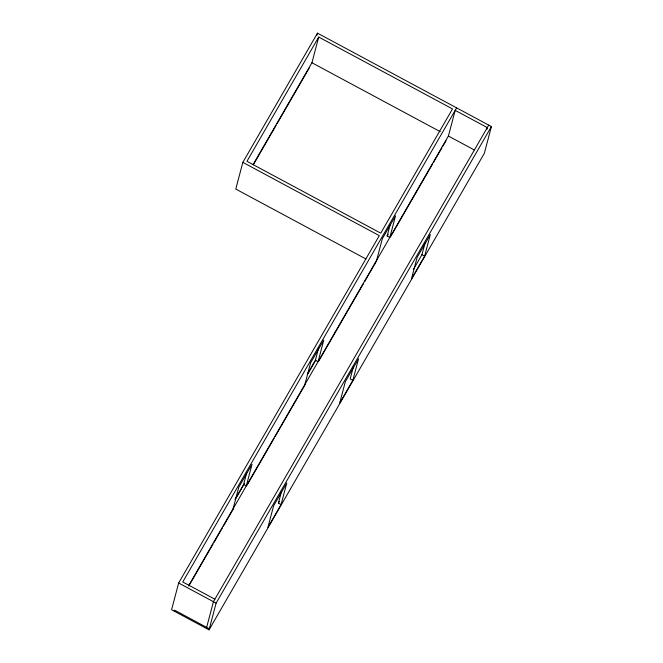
<?xml version="1.0" encoding="UTF-8"?>
<svg xmlns="http://www.w3.org/2000/svg" width="663" height="663" viewBox="0 0 663 663"><rect width="100%" height="100%" fill="white"/><g stroke="black" fill="none" stroke-linecap="round" stroke-linejoin="round"><path stroke-width="0.99" d="M242.832 162.36L379.311 235.647L178.645 583.017L171.584 609.728L209.052 629.85L484.355 153.269L491.416 126.558L317.478 33.15L242.832 162.36L235.779 189.071L365.885 258.943M316.955 35.131L317.478 33.15M253.067 164.648L311.933 62.761L318.712 37.07L452.514 108.923L380.744 233.161L246.951 161.308L318.712 37.07M174.261 611.17L174.535 610.142L209.317 628.822M233.094 508.761L238.796 487.189L252.006 464.324L246.304 485.904L243.628 484.462L246.735 472.694M206.375 628.416L213.428 601.697L488.739 125.125M209.052 629.85L216.105 603.139L491.416 126.558M304.864 384.523L310.566 362.951L323.776 340.086L318.074 361.666L315.397 360.224L318.762 347.478M281.087 504.584L286.789 483.004L273.587 505.869L267.885 527.441L281.087 504.584L278.41 503.151L281.526 491.374M374.926 263.799L375.2 262.772M364.584 281.7L376.36 261.313L382.336 238.713L395.538 215.848L389.844 237.429L387.167 235.987L390.018 225.205M353.296 367.136L350.18 378.913L352.857 380.347L339.655 403.203L345.357 381.631L358.559 358.766L352.857 380.347M188.839 585.379L448.403 136.048L455.191 110.365L487.305 127.603L486.783 129.583M413.314 269.617L421.95 254.667L425.066 242.898M424.627 256.109L430.328 234.528L417.126 257.393L411.425 278.966L424.627 256.109L421.95 254.667M253.316 164.789L276.032 125.456M277.068 123.666L309.596 67.361M456.625 107.878L182.756 581.973L214.87 599.211M234.992 499.413L243.628 484.462M307.267 374.297L315.397 360.224M387.167 235.987L388.195 234.213M236.235 497.822L244.506 483.493M308.121 373.377L315.878 359.951M188.74 586.1L213.047 544.025M214.083 542.235L222.362 527.905M223.398 526.115L233.741 508.214M247.183 484.935L274.076 438.376M275.112 436.585L305.113 384.664M318.555 361.385L363.548 283.491M390.606 236.666L432.5 164.134M433.536 162.344L441.807 148.023M442.843 146.233L445.95 140.854M278.41 503.151L279.438 501.369M311.933 62.761L440.265 131.68M448.403 136.048L474.269 149.937M178.645 583.017L216.105 603.139"/></g></svg>
